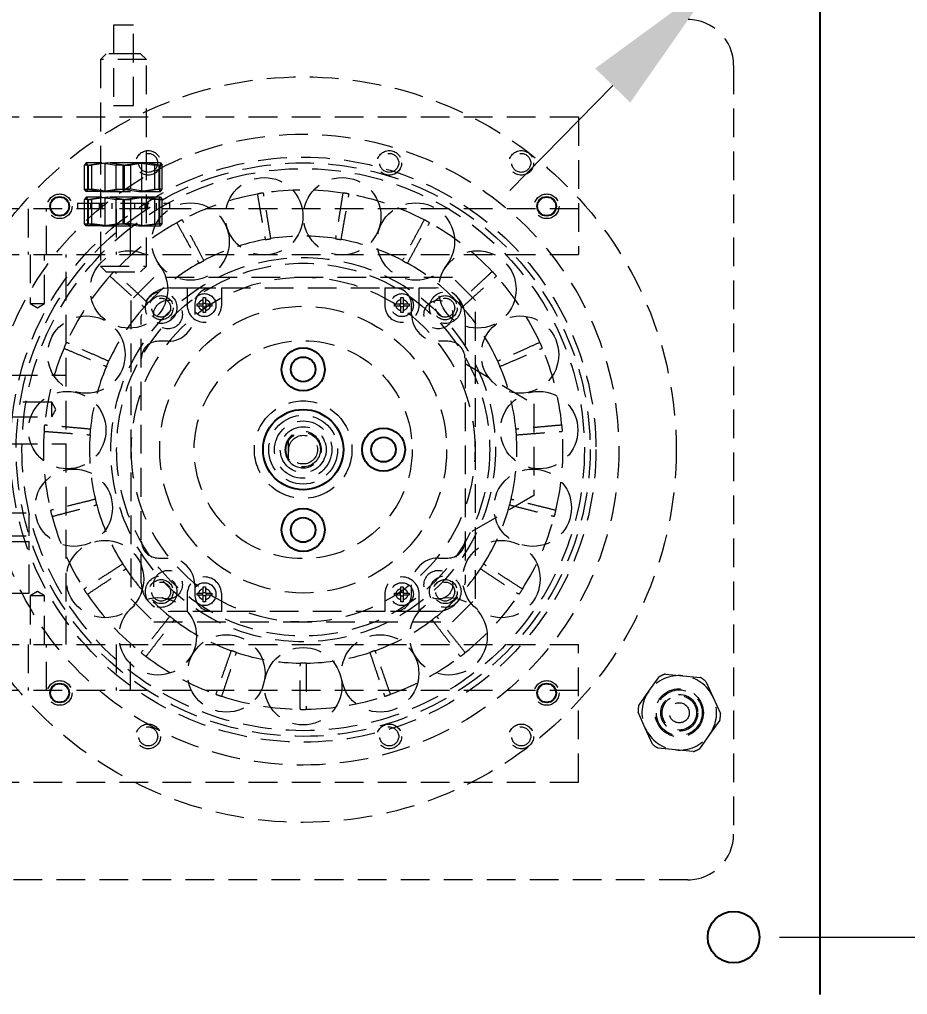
# Model space of a CAD drawing. Header units: millimetres. Extents: x -449 to 2916, y -1257 to 1632.
# Drawn here: x 1732.6 to 1887.3, y 1295.1 to 1465.1 of the extents above; entities that cross this region are included whole.
import ezdxf

# ---------------------------------------------------------------- set-up
doc = ezdxf.new("R2010")
doc.units = ezdxf.units.MM
doc.header["$PDSIZE"] = -1
doc.linetypes.add('HIDDEN', pattern=[0.075, 0.05, -0.025])
doc.layers.add('细线层', color=252, linetype='Continuous', lineweight=13)
doc.styles.add('wf', font='')
doc.styles.get('wf').set_extended_font_data('Microsoft YaHei')
doc.dimstyles.new('wf8', dxfattribs={"dimscale": 8, "dimtxt": 4, "dimasz": 3.2, "dimexe": 2, "dimexo": 1, "dimgap": 0.8, "dimtad": 1, "dimdec": 1, "dimdsep": 46, "dimtxsty": 'wf', "dimcen": 0, "dimclrd": 6, "dimclre": 6, "dimadec": 0, "dimazin": 0, "dimtm": 1e-09, "dimtfac": 0.7, "dimtdec": 1, "dimtmove": 0, "dimatfit": 3, "dimfxl": 0, "dimtolj": 1, "dimlwd": 13, "dimlwe": 13, "dimarcsym": 0})

# ---------------------------------------------------------------- blocks, each defined once
blk = doc.blocks.new('*D340')
at = {"color": 6, "lineweight": 13}
for p, q in [((1875.03, 1490.06), (2034.67, 1490.06)), ((2018.67, 1464.46), (2018.67, 1315.66)), ((1875.03, 1290.06), (2034.67, 1290.06))]:
    blk.add_line(p, q, dxfattribs=at)
at = {"color": 6}
for points in [[(2022.94, 1464.46), (2014.41, 1464.46), (2018.67, 1490.06)], [(2014.41, 1315.66), (2022.94, 1315.66), (2018.67, 1290.06)]]:
    blk.add_solid(points, dxfattribs=at)
at = {"layer": 'Defpoints', "color": 0}
for p in [(1867.03, 1490.06), (1867.03, 1290.06), (2018.67, 1290.06)]:
    blk.add_point(p, dxfattribs=at)
at = {"color": 0, "insert": (1995.74, 1390.06), "char_height": 32, "attachment_point": 5, "rotation": 90, "style": 'wf'}
blk.add_mtext('\\A1;200', dxfattribs=at)
blk = doc.blocks.new('*D341')
at = {"color": 6, "lineweight": 13}
for p, q in [((1692.03, 1287.06), (1692.03, 1196.62)), ((1872.03, 1287.06), (1872.03, 1196.62)), ((1717.63, 1212.62), (1846.43, 1212.62))]:
    blk.add_line(p, q, dxfattribs=at)
at = {"color": 6}
for points in [[(1717.63, 1216.89), (1717.63, 1208.35), (1692.03, 1212.62)], [(1846.43, 1208.35), (1846.43, 1216.89), (1872.03, 1212.62)]]:
    blk.add_solid(points, dxfattribs=at)
at = {"layer": 'Defpoints', "color": 0}
for p in [(1692.03, 1295.06), (1872.03, 1295.06), (1872.03, 1212.62)]:
    blk.add_point(p, dxfattribs=at)
at = {"color": 0, "insert": (1782.03, 1235.64), "char_height": 32, "attachment_point": 5, "style": 'wf'}
blk.add_mtext('\\A1;180', dxfattribs=at)
blk = doc.blocks.new('*D342')
at = {"color": 6, "lineweight": 13}
for p, q in [((1865.03, 1475.06), (1970.24, 1475.06)), ((1954.24, 1449.46), (1954.24, 1330.66)), ((1865.03, 1305.06), (1970.24, 1305.06))]:
    blk.add_line(p, q, dxfattribs=at)
at = {"color": 6}
for points in [[(1958.5, 1449.46), (1949.97, 1449.46), (1954.24, 1475.06)], [(1949.97, 1330.66), (1958.5, 1330.66), (1954.24, 1305.06)]]:
    blk.add_solid(points, dxfattribs=at)
at = {"layer": 'Defpoints', "color": 0}
for p in [(1857.03, 1475.06), (1857.03, 1305.06), (1954.24, 1305.06)]:
    blk.add_point(p, dxfattribs=at)
at = {"color": 0, "insert": (1931.22, 1390.06), "char_height": 32, "attachment_point": 5, "rotation": 90, "style": 'wf'}
blk.add_mtext('\\A1;170', dxfattribs=at)
blk = doc.blocks.new('*D350')
at = {"color": 6, "lineweight": 13}
for p, q in [((1947.67, 1567.59), (1878.09, 1496.56)), ((1853.88, 1471.85), (1860.18, 1478.28)), ((1835.97, 1453.56), (1818.05, 1435.27))]:
    blk.add_line(p, q, dxfattribs=at)
at = {"color": 6}
for points in [[(1875.04, 1499.55), (1881.14, 1493.58), (1860.18, 1478.28)], [(1839.01, 1450.57), (1832.92, 1456.54), (1853.88, 1471.85)]]:
    blk.add_solid(points, dxfattribs=at)
at = {"layer": 'Defpoints', "color": 0}
for p in [(1860.18, 1478.28), (1853.88, 1471.85)]:
    blk.add_point(p, dxfattribs=at)
at = {"color": 0, "insert": (1905.26, 1557.46), "char_height": 32, "attachment_point": 5, "rotation": 45.5905, "style": 'wf'}
blk.add_mtext('\\A1;∅9', dxfattribs=at)

msp = doc.modelspace()

# ---------------------------------------------------------------- linework, layer by layer
msp.add_line((1872.029, 1485.061), (1872.029, 1295.061))
for centre, radius in [((1739.602, 1432.487), 1.65), ((1824.455, 1432.487), 1.65), ((1782.029, 1404.061), 3.75), ((1782.029, 1404.061), 2.15), ((1782.029, 1390.061), 7), ((1796.029, 1390.061), 3.75), ((1796.029, 1390.061), 2.15), ((1782.029, 1376.061), 3.75), ((1782.029, 1376.061), 2.15), ((1739.602, 1347.635), 1.65), ((1824.455, 1347.635), 1.65), ((1857.029, 1305.061), 4.5)]:
    msp.add_circle(centre, radius)
at = {"layer": '细线层', "color": 252, "linetype": 'HIDDEN', "lineweight": 0, "ltscale": 100}
for p, q in [((1752.132, 1464.061), (1748.959, 1464.061)), ((1748.959, 1464.061), (1748.959, 1450.061)), ((1752.459, 1464.061), (1752.132, 1464.061)), ((1752.459, 1450.061), (1752.459, 1464.061)), ((1747.709, 1459.061), (1746.709, 1458.061)), ((1753.149, 1459.061), (1747.709, 1459.061)), ((1753.709, 1459.061), (1753.149, 1459.061)), ((1754.709, 1458.061), (1753.709, 1459.061)), ((1754.709, 1458.061), (1746.709, 1458.061)), ((1746.709, 1458.061), (1746.709, 1422.061)), ((1754.709, 1422.061), (1754.709, 1458.061)), ((1857.029, 1457.061), (1857.029, 1323.061)), ((1748.959, 1450.061), (1752.132, 1450.061)), ((1752.132, 1450.061), (1752.459, 1450.061)), ((1720.029, 1448.061), (1830.029, 1448.061)), ((1830.029, 1448.061), (1830.029, 1424.061)), ((1744.239, 1440.061), (1743.941, 1439.663)), ((1746.927, 1440.061), (1744.212, 1440.061)), ((1744.538, 1439.663), (1744.239, 1440.061)), ((1744.427, 1439.663), (1746.927, 1440.061)), ((1748.021, 1440.061), (1745.223, 1439.663)), ((1746.927, 1440.061), (1749.427, 1439.663)), ((1753.396, 1440.061), (1746.927, 1440.061)), ((1747.49, 1440.061), (1747.49, 1435.061)), ((1750.82, 1439.663), (1748.021, 1440.061)), ((1750.598, 1439.663), (1753.396, 1440.061)), ((1754.49, 1440.061), (1751.991, 1439.663)), ((1753.396, 1440.061), (1756.195, 1439.663)), ((1757.178, 1440.061), (1753.396, 1440.061)), ((1753.928, 1435.061), (1753.928, 1440.061)), ((1756.99, 1439.663), (1754.49, 1440.061)), ((1757.178, 1440.061), (1757.477, 1439.663)), ((1744.427, 1439.663), (1743.941, 1439.663)), ((1743.941, 1435.459), (1743.941, 1439.663)), ((1744.427, 1439.663), (1744.427, 1435.459)), ((1744.538, 1439.663), (1745.223, 1439.663)), ((1744.538, 1439.663), (1744.538, 1435.459)), ((1745.223, 1435.459), (1745.223, 1439.663)), ((1750.598, 1439.663), (1749.427, 1439.663)), ((1749.427, 1435.459), (1749.427, 1439.663)), ((1750.598, 1439.663), (1750.598, 1435.459)), ((1750.82, 1439.663), (1750.82, 1435.459)), ((1750.82, 1439.663), (1751.991, 1439.663)), ((1751.991, 1435.459), (1751.991, 1439.663)), ((1756.195, 1435.459), (1756.195, 1439.663)), ((1756.879, 1439.663), (1756.195, 1439.663)), ((1756.879, 1439.663), (1756.879, 1435.459)), ((1756.99, 1439.663), (1757.477, 1439.663)), ((1756.99, 1439.663), (1756.99, 1435.459)), ((1757.477, 1435.459), (1757.477, 1439.663)), ((1744.239, 1435.061), (1743.941, 1435.459)), ((1743.941, 1435.459), (1744.427, 1435.459)), ((1746.927, 1435.061), (1744.212, 1435.061)), ((1744.538, 1435.459), (1744.239, 1435.061)), ((1744.427, 1435.459), (1746.927, 1435.061)), ((1744.538, 1435.459), (1745.223, 1435.459)), ((1748.021, 1435.061), (1745.223, 1435.459)), ((1746.927, 1435.061), (1749.427, 1435.459)), ((1746.927, 1435.061), (1753.396, 1435.061)), ((1750.82, 1435.459), (1748.021, 1435.061)), ((1749.427, 1435.459), (1750.598, 1435.459)), ((1750.598, 1435.459), (1753.396, 1435.061)), ((1751.991, 1435.459), (1750.82, 1435.459)), ((1754.49, 1435.061), (1751.991, 1435.459)), ((1753.396, 1435.061), (1756.195, 1435.459)), ((1753.396, 1435.061), (1757.178, 1435.061)), ((1756.99, 1435.459), (1754.49, 1435.061)), ((1756.195, 1435.459), (1756.879, 1435.459)), ((1756.879, 1435.459), (1757.178, 1435.061)), ((1757.477, 1435.459), (1756.99, 1435.459)), ((1757.178, 1435.061), (1757.477, 1435.459)), ((1744.239, 1434.061), (1743.941, 1433.663)), ((1744.427, 1433.663), (1743.941, 1433.663)), ((1743.941, 1429.459), (1743.941, 1433.663)), ((1746.927, 1434.061), (1744.212, 1434.061)), ((1744.538, 1433.663), (1744.239, 1434.061)), ((1744.427, 1433.663), (1746.927, 1434.061)), ((1744.427, 1433.663), (1744.427, 1429.459)), ((1744.538, 1433.663), (1745.223, 1433.663)), ((1744.538, 1433.663), (1744.538, 1429.459)), ((1748.021, 1434.061), (1745.223, 1433.663)), ((1745.223, 1429.459), (1745.223, 1433.663)), ((1746.927, 1434.061), (1749.427, 1433.663)), ((1753.396, 1434.061), (1746.927, 1434.061)), ((1747.49, 1434.061), (1747.49, 1429.061)), ((1750.82, 1433.663), (1748.021, 1434.061)), ((1750.598, 1433.663), (1749.427, 1433.663)), ((1749.427, 1429.459), (1749.427, 1433.663)), ((1750.598, 1433.663), (1753.396, 1434.061)), ((1750.598, 1433.663), (1750.598, 1429.459)), ((1750.82, 1433.663), (1750.82, 1429.459)), ((1750.82, 1433.663), (1751.991, 1433.663)), ((1754.49, 1434.061), (1751.991, 1433.663)), ((1751.991, 1429.459), (1751.991, 1433.663)), ((1753.396, 1434.061), (1756.195, 1433.663)), ((1757.178, 1434.061), (1753.396, 1434.061)), ((1753.928, 1429.061), (1753.928, 1434.061)), ((1756.99, 1433.663), (1754.49, 1434.061)), ((1756.195, 1429.459), (1756.195, 1433.663)), ((1756.879, 1433.663), (1756.195, 1433.663)), ((1756.879, 1433.663), (1757.178, 1434.061)), ((1756.879, 1433.663), (1756.879, 1429.459)), ((1756.99, 1433.663), (1757.477, 1433.663)), ((1756.99, 1433.663), (1756.99, 1429.459)), ((1757.178, 1434.061), (1757.477, 1433.663)), ((1757.477, 1429.459), (1757.477, 1433.663)), ((1830.029, 1432.061), (1720.029, 1432.061)), ((1734.109, 1432.061), (1734.109, 1424.061)), ((1737.309, 1424.061), (1737.309, 1432.061)), ((1742.709, 1433.061), (1742.709, 1432.061)), ((1742.709, 1433.061), (1758.709, 1433.061)), ((1744.959, 1433.061), (1744.959, 1432.061)), ((1746.509, 1433.061), (1746.509, 1432.061)), ((1746.959, 1433.061), (1746.959, 1432.061)), ((1748.709, 1433.061), (1748.709, 1432.061)), ((1749.459, 1432.061), (1749.459, 1424.061)), ((1751.959, 1424.061), (1751.959, 1432.061)), ((1752.709, 1432.061), (1752.709, 1433.061)), ((1754.459, 1433.061), (1754.459, 1432.061)), ((1754.909, 1433.061), (1754.909, 1432.061)), ((1756.459, 1432.061), (1756.459, 1433.061)), ((1758.709, 1433.061), (1758.709, 1432.061)), ((1744.239, 1429.061), (1743.941, 1429.459)), ((1743.941, 1429.459), (1744.427, 1429.459)), ((1746.927, 1429.061), (1744.212, 1429.061)), ((1744.538, 1429.459), (1744.239, 1429.061)), ((1744.427, 1429.459), (1746.927, 1429.061)), ((1744.538, 1429.459), (1745.223, 1429.459)), ((1748.021, 1429.061), (1745.223, 1429.459)), ((1746.927, 1429.061), (1749.427, 1429.459)), ((1746.927, 1429.061), (1753.396, 1429.061)), ((1750.82, 1429.459), (1748.021, 1429.061)), ((1749.427, 1429.459), (1750.598, 1429.459)), ((1750.598, 1429.459), (1753.396, 1429.061)), ((1751.991, 1429.459), (1750.82, 1429.459)), ((1754.49, 1429.061), (1751.991, 1429.459)), ((1753.396, 1429.061), (1756.195, 1429.459)), ((1753.396, 1429.061), (1757.178, 1429.061)), ((1756.99, 1429.459), (1754.49, 1429.061)), ((1756.195, 1429.459), (1756.879, 1429.459)), ((1756.879, 1429.459), (1757.178, 1429.061)), ((1757.477, 1429.459), (1756.99, 1429.459)), ((1757.178, 1429.061), (1757.477, 1429.459)), ((1720.029, 1424.061), (1830.029, 1424.061)), ((1734.459, 1424.061), (1734.459, 1415.561)), ((1736.959, 1415.561), (1736.959, 1424.061)), ((1740.709, 1356.061), (1740.709, 1424.061)), ((1746.709, 1422.061), (1754.709, 1422.061)), ((1746.709, 1422.061), (1747.709, 1421.061)), ((1753.709, 1421.061), (1754.709, 1422.061)), ((1747.709, 1421.061), (1753.709, 1421.061)), ((1756.029, 1420.061), (1752.029, 1416.061)), ((1808.029, 1420.061), (1756.029, 1420.061)), ((1812.029, 1416.061), (1808.029, 1420.061)), ((1758.829, 1418.261), (1761.829, 1418.261)), ((1761.829, 1418.261), (1761.829, 1415.261)), ((1761.829, 1418.261), (1767.829, 1418.261)), ((1767.829, 1415.261), (1767.829, 1418.261)), ((1767.829, 1418.261), (1796.229, 1418.261)), ((1796.229, 1418.261), (1796.229, 1415.261)), ((1796.229, 1418.261), (1802.229, 1418.261)), ((1802.229, 1415.261), (1802.229, 1418.261)), ((1802.229, 1418.261), (1805.229, 1418.261)), ((1764.625, 1416.24), (1764.625, 1416.568)), ((1764.625, 1415.46), (1764.625, 1416.24)), ((1765.033, 1416.568), (1765.033, 1416.24)), ((1765.033, 1416.24), (1765.033, 1415.46)), ((1799.025, 1416.24), (1799.025, 1416.568)), ((1799.025, 1415.46), (1799.025, 1416.24)), ((1799.433, 1416.568), (1799.433, 1416.24)), ((1799.433, 1416.24), (1799.433, 1415.46)), ((1734.459, 1415.561), (1736.959, 1415.561)), ((1734.459, 1415.561), (1735.709, 1414.81)), ((1735.709, 1414.81), (1736.959, 1415.561)), ((1752.029, 1416.061), (1752.029, 1364.061)), ((1763.129, 1415.261), (1763.129, 1413.611)), ((1763.553, 1415.062), (1763.553, 1415.46)), ((1763.553, 1415.46), (1763.849, 1415.46)), ((1763.849, 1415.062), (1763.553, 1415.062)), ((1763.849, 1415.46), (1764.625, 1415.46)), ((1764.625, 1415.062), (1763.849, 1415.062)), ((1764.553, 1415.46), (1764.553, 1415.062)), ((1765.033, 1415.568), (1764.625, 1415.568)), ((1764.625, 1414.282), (1764.625, 1415.062)), ((1764.625, 1414.954), (1765.033, 1414.954)), ((1765.033, 1415.46), (1765.809, 1415.46)), ((1765.809, 1415.062), (1765.033, 1415.062)), ((1765.033, 1415.062), (1765.033, 1414.282)), ((1765.105, 1415.062), (1765.105, 1415.46)), ((1765.809, 1415.46), (1766.105, 1415.46)), ((1766.105, 1415.062), (1765.809, 1415.062)), ((1766.105, 1415.46), (1766.105, 1415.062)), ((1797.953, 1415.062), (1797.953, 1415.46)), ((1797.953, 1415.46), (1798.249, 1415.46)), ((1798.249, 1415.062), (1797.953, 1415.062)), ((1798.249, 1415.46), (1799.025, 1415.46)), ((1799.025, 1415.062), (1798.249, 1415.062)), ((1798.953, 1415.062), (1798.953, 1415.46)), ((1799.025, 1415.568), (1799.433, 1415.568)), ((1799.025, 1414.282), (1799.025, 1415.062)), ((1799.433, 1414.954), (1799.025, 1414.954)), ((1799.433, 1415.46), (1800.209, 1415.46)), ((1800.209, 1415.062), (1799.433, 1415.062)), ((1799.433, 1415.062), (1799.433, 1414.282)), ((1799.505, 1415.46), (1799.505, 1415.062)), ((1800.209, 1415.46), (1800.505, 1415.46)), ((1800.505, 1415.062), (1800.209, 1415.062)), ((1800.505, 1415.46), (1800.505, 1415.062)), ((1800.929, 1413.611), (1800.929, 1415.261)), ((1812.029, 1364.061), (1812.029, 1416.061)), ((1753.829, 1366.861), (1753.829, 1413.261)), ((1764.625, 1413.954), (1764.625, 1414.282)), ((1765.033, 1414.282), (1765.033, 1413.954)), ((1799.025, 1413.954), (1799.025, 1414.282)), ((1799.433, 1414.282), (1799.433, 1413.954)), ((1810.229, 1413.261), (1810.229, 1366.861)), ((1758.479, 1408.961), (1756.829, 1408.961)), ((1807.229, 1408.961), (1805.579, 1408.961)), ((1810.229, 1405.061), (1822.229, 1398.061)), ((1730.709, 1403.061), (1740.709, 1403.061)), ((1738.209, 1398.311), (1730.709, 1398.311)), ((1738.209, 1395.811), (1738.209, 1398.311)), ((1738.96, 1397.061), (1738.209, 1398.311)), ((1822.229, 1398.061), (1822.229, 1382.061)), ((1730.709, 1395.811), (1738.209, 1395.811)), ((1738.209, 1395.811), (1738.96, 1397.061)), ((1730.709, 1391.061), (1740.709, 1391.061)), ((1779.429, 1391.883), (1779.429, 1388.239)), ((1822.229, 1382.061), (1810.229, 1375.061)), ((1706.269, 1379.061), (1734.269, 1379.061)), ((1734.269, 1375.061), (1734.269, 1379.061)), ((1706.269, 1375.061), (1734.269, 1375.061)), ((1731.337, 1374.061), (1734.269, 1374.061)), ((1734.269, 1365.061), (1734.269, 1374.061)), ((1756.829, 1371.161), (1758.479, 1371.161)), ((1805.579, 1371.161), (1807.229, 1371.161)), ((1735.709, 1365.312), (1734.459, 1364.561)), ((1736.959, 1364.561), (1735.709, 1365.312)), ((1763.129, 1366.511), (1763.129, 1364.861)), ((1764.625, 1365.84), (1764.625, 1366.168)), ((1764.625, 1365.06), (1764.625, 1365.84)), ((1764.625, 1365.168), (1765.033, 1365.168)), ((1765.033, 1366.168), (1765.033, 1365.84)), ((1765.033, 1365.84), (1765.033, 1365.06)), ((1799.025, 1365.84), (1799.025, 1366.168)), ((1799.025, 1365.06), (1799.025, 1365.84)), ((1799.433, 1365.168), (1799.025, 1365.168)), ((1799.433, 1366.168), (1799.433, 1365.84)), ((1799.433, 1365.84), (1799.433, 1365.06)), ((1800.929, 1364.861), (1800.929, 1366.511)), ((1731.337, 1365.061), (1734.269, 1365.061)), ((1736.959, 1364.561), (1734.459, 1364.561)), ((1734.459, 1364.561), (1734.459, 1356.061)), ((1736.959, 1356.061), (1736.959, 1364.561)), ((1752.029, 1364.061), (1756.029, 1360.061)), ((1761.829, 1364.861), (1761.829, 1361.861)), ((1763.553, 1364.662), (1763.553, 1365.06)), ((1763.553, 1365.06), (1763.849, 1365.06)), ((1763.849, 1364.662), (1763.553, 1364.662)), ((1763.849, 1365.06), (1764.625, 1365.06)), ((1764.625, 1364.662), (1763.849, 1364.662)), ((1764.553, 1364.662), (1764.553, 1365.06)), ((1764.625, 1363.882), (1764.625, 1364.662)), ((1765.033, 1364.554), (1764.625, 1364.554)), ((1764.625, 1363.554), (1764.625, 1363.882)), ((1765.033, 1365.06), (1765.809, 1365.06)), ((1765.809, 1364.662), (1765.033, 1364.662)), ((1765.033, 1364.662), (1765.033, 1363.882)), ((1765.033, 1363.882), (1765.033, 1363.554)), ((1765.105, 1365.06), (1765.105, 1364.662)), ((1765.809, 1365.06), (1766.105, 1365.06)), ((1766.105, 1364.662), (1765.809, 1364.662)), ((1766.105, 1365.06), (1766.105, 1364.662)), ((1767.829, 1361.861), (1767.829, 1364.861)), ((1796.229, 1364.861), (1796.229, 1361.861)), ((1797.953, 1364.662), (1797.953, 1365.06)), ((1797.953, 1365.06), (1798.249, 1365.06)), ((1798.249, 1364.662), (1797.953, 1364.662)), ((1798.249, 1365.06), (1799.025, 1365.06)), ((1799.025, 1364.662), (1798.249, 1364.662)), ((1798.953, 1365.06), (1798.953, 1364.662)), ((1799.025, 1363.882), (1799.025, 1364.662)), ((1799.025, 1364.554), (1799.433, 1364.554)), ((1799.025, 1363.554), (1799.025, 1363.882)), ((1799.433, 1365.06), (1800.209, 1365.06)), ((1800.209, 1364.662), (1799.433, 1364.662)), ((1799.433, 1364.662), (1799.433, 1363.882)), ((1799.433, 1363.882), (1799.433, 1363.554)), ((1799.505, 1364.662), (1799.505, 1365.06)), ((1800.209, 1365.06), (1800.505, 1365.06)), ((1800.505, 1364.662), (1800.209, 1364.662)), ((1800.505, 1365.06), (1800.505, 1364.662)), ((1802.229, 1361.861), (1802.229, 1364.861)), ((1808.029, 1360.061), (1812.029, 1364.061)), ((1761.829, 1361.861), (1758.829, 1361.861)), ((1767.829, 1361.861), (1761.829, 1361.861)), ((1796.229, 1361.861), (1767.829, 1361.861)), ((1802.229, 1361.861), (1796.229, 1361.861)), ((1805.229, 1361.861), (1802.229, 1361.861)), ((1756.029, 1360.061), (1808.029, 1360.061)), ((1720.029, 1356.061), (1830.029, 1356.061)), ((1734.109, 1356.061), (1734.109, 1348.061)), ((1737.309, 1348.061), (1737.309, 1356.061)), ((1749.459, 1356.061), (1749.459, 1348.061)), ((1751.959, 1348.061), (1751.959, 1356.061)), ((1830.029, 1332.061), (1830.029, 1356.061)), ((1842.273, 1347.955), (1844.06, 1350.455)), ((1845.131, 1350.942), (1848.191, 1350.644)), ((1848.191, 1350.644), (1851.25, 1350.347)), ((1852.207, 1349.662), (1853.478, 1346.864)), ((1830.029, 1348.061), (1720.029, 1348.061)), ((1840.486, 1345.454), (1842.273, 1347.955)), ((1853.478, 1346.864), (1854.75, 1344.066)), ((1841.643, 1341.485), (1840.372, 1344.283)), ((1842.915, 1338.687), (1841.643, 1341.485)), ((1854.636, 1342.895), (1852.849, 1340.395)), ((1852.849, 1340.395), (1851.062, 1337.895)), ((1846.931, 1337.705), (1843.872, 1338.003)), ((1849.99, 1337.408), (1846.931, 1337.705)), ((1720.029, 1332.061), (1830.029, 1332.061)), ((1849.029, 1315.061), (1715.029, 1315.061))]:
    msp.add_line(p, q, dxfattribs=at)
for centre, radius in [((1782.029, 1390.061), 65), ((1782.029, 1390.061), 55), ((1755.029, 1440.061), 2.15), ((1755.029, 1440.061), 1.65), ((1797.029, 1440.061), 2.15), ((1797.029, 1440.061), 1.65), ((1820.029, 1440.061), 2.15), ((1820.029, 1440.061), 1.65), ((1782.029, 1390.061), 51), ((1782.029, 1390.061), 50), ((1782.029, 1390.061), 49), ((1782.029, 1390.061), 49), ((1782.029, 1390.061), 49), ((1782.029, 1390.061), 49), ((1775.239, 1430.748), 6.75), ((1788.818, 1430.748), 6.75), ((1739.602, 1432.487), 2.15), ((1824.455, 1432.487), 2.15), ((1762.396, 1426.339), 6.75), ((1801.662, 1426.339), 6.75), ((1751.68, 1417.999), 6.75), ((1812.377, 1417.999), 6.75), ((1782.029, 1390.061), 33.5), ((1782.029, 1390.061), 32.5), ((1757.28, 1414.81), 2.75), ((1757.279, 1414.811), 2.1), ((1757.28, 1414.81), 1.65), ((1758.479, 1413.611), 2.5), ((1764.829, 1415.261), 2), ((1799.229, 1415.261), 2), ((1805.579, 1413.611), 2.5), ((1806.778, 1414.81), 2.75), ((1806.779, 1414.811), 2.1), ((1806.778, 1414.81), 1.65), ((1782.029, 1390.061), 25), ((1744.253, 1406.631), 6.75), ((1819.804, 1406.631), 6.75), ((1782.029, 1390.061), 19), ((1740.92, 1393.467), 6.75), ((1823.138, 1393.467), 6.75), ((1782.029, 1390.061), 8.5), ((1782.029, 1390.061), 6), ((1782.029, 1390.061), 5), ((1782.029, 1390.061), 4), ((1782.029, 1390.061), 3), ((1782.029, 1390.061), 2.5), ((1742.041, 1379.935), 6.75), ((1822.017, 1379.935), 6.75), ((1747.496, 1367.499), 6.75), ((1816.562, 1367.499), 6.75), ((1758.479, 1366.511), 2.5), ((1805.579, 1366.511), 2.5), ((1757.28, 1365.312), 2.75), ((1757.279, 1365.311), 2.1), ((1757.28, 1365.312), 1.65), ((1764.829, 1364.861), 2), ((1799.229, 1364.861), 2), ((1806.778, 1365.312), 2.75), ((1806.779, 1365.311), 2.1), ((1806.778, 1365.312), 1.65), ((1756.693, 1357.509), 6.75), ((1807.365, 1357.509), 6.75), ((1768.635, 1351.046), 6.75), ((1795.423, 1351.046), 6.75), ((1782.029, 1348.811), 6.75), ((1739.602, 1347.635), 2.15), ((1824.455, 1347.635), 2.15), ((1847.561, 1344.175), 4.2), ((1847.561, 1344.175), 4), ((1847.561, 1344.175), 3.219), ((1847.561, 1344.175), 3), ((1847.561, 1344.175), 1.75), ((1755.029, 1340.061), 2.15), ((1755.029, 1340.061), 1.65), ((1797.029, 1340.061), 2.15), ((1797.029, 1340.061), 1.65), ((1820.029, 1340.061), 2.15), ((1820.029, 1340.061), 1.65)]:
    msp.add_circle(centre, radius, dxfattribs=at)
for centre, radius, start, end in [((1849.029, 1457.061), 8, 0, 90), ((1782.029, 1390.061), 45.267, 81.21478, 98.78522), ((1782.029, 1390.061), 45.267, 100.16215, 117.73258), ((1775.239, 1430.748), 4.05, 91.75558, 107.19179), ((1788.818, 1430.748), 4.05, 72.80821, 88.24442), ((1782.029, 1390.061), 45.267, 62.26742, 79.83785), ((1762.396, 1426.339), 4.05, 110.70295, 126.13916), ((1801.662, 1426.339), 4.05, 53.86084, 69.29705), ((1782.029, 1390.061), 45.267, 119.10952, 136.67995), ((1782.029, 1390.061), 45.267, 43.32005, 60.89048), ((1782.029, 1390.061), 37.233, 100.2328, 117.66194), ((1775.239, 1430.748), 4.05, 272.47764, 286.46972), ((1782.029, 1390.061), 37.233, 81.28543, 98.71457), ((1788.818, 1430.748), 4.05, 253.53028, 267.52236), ((1782.029, 1390.061), 37.233, 62.33806, 79.7672), ((1762.396, 1426.339), 4.05, 291.42501, 305.41709), ((1801.662, 1426.339), 4.05, 234.58291, 248.57499), ((1782.029, 1390.061), 37.233, 119.18017, 136.60931), ((1782.029, 1390.061), 37.233, 43.39069, 60.81983), ((1782.029, 1390.061), 45.267, 138.05689, 155.62732), ((1751.68, 1417.999), 4.05, 129.65031, 145.08653), ((1782.029, 1390.061), 30, 90, 180), ((1782.029, 1390.061), 30, 0, 90), ((1812.377, 1417.999), 4.05, 34.91347, 50.34969), ((1782.029, 1390.061), 45.267, 24.37268, 41.94311), ((1758.829, 1413.261), 5, 90, 180), ((1766.129, 1415.261), 3, 90, 180), ((1797.929, 1415.261), 3, 0, 90), ((1805.229, 1413.261), 5, 0, 90), ((1782.029, 1390.061), 37.233, 138.12754, 155.55667), ((1751.68, 1417.999), 4.05, 310.37238, 324.36446), ((1764.829, 1415.261), 3, 180, 0), ((1799.229, 1415.261), 3, 180, 0), ((1812.377, 1417.999), 4.05, 215.63554, 229.62762), ((1782.029, 1390.061), 37.233, 24.44333, 41.87246), ((1758.479, 1413.611), 4.65, 270, 0), ((1805.579, 1413.611), 4.65, 180, 270), ((1782.029, 1390.061), 45.267, 157.00426, 174.57469), ((1744.253, 1406.631), 4.05, 148.59768, 164.0339), ((1756.829, 1405.961), 3, 90, 180), ((1807.229, 1405.961), 3, 0, 90), ((1819.804, 1406.631), 4.05, 15.9661, 31.40232), ((1782.029, 1390.061), 45.267, 5.42531, 22.99574), ((1782.029, 1390.061), 37.233, 157.0749, 174.50404), ((1744.253, 1406.631), 4.05, 329.31975, 343.31183), ((1819.804, 1406.631), 4.05, 196.68817, 210.68025), ((1782.029, 1390.061), 37.233, 5.49596, 22.9251), ((1740.92, 1393.467), 4.05, 167.54505, 182.98127), ((1823.138, 1393.467), 4.05, 357.01873, 12.45495), ((1782.029, 1390.061), 45.267, 175.95163, 193.52206), ((1782.029, 1390.061), 37.233, 176.02227, 193.45141), ((1740.92, 1393.467), 4.05, 348.26712, 2.2592), ((1782.029, 1390.061), 3.175, 215.02541, 144.97459), ((1782.029, 1390.061), 37.233, 346.54859, 3.97773), ((1823.138, 1393.467), 4.05, 177.7408, 191.73288), ((1782.029, 1390.061), 45.267, 346.47794, 4.04837), ((1782.029, 1390.061), 3.175, 144.97459, 215.02541), ((1782.029, 1390.061), 30, 180, 270), ((1782.029, 1390.061), 30, 270, 0), ((1742.041, 1379.935), 4.05, 7.21449, 21.20657), ((1782.029, 1390.061), 37.233, 194.96964, 212.39878), ((1782.029, 1390.061), 37.233, 327.60122, 345.03036), ((1822.017, 1379.935), 4.05, 158.79343, 172.78551), ((1742.041, 1379.935), 4.05, 186.49242, 201.92863), ((1822.017, 1379.935), 4.05, 338.07137, 353.50758), ((1782.029, 1390.061), 45.267, 194.899, 212.46943), ((1782.029, 1390.061), 45.267, 327.53057, 345.101), ((1756.829, 1374.161), 3, 180, 270), ((1807.229, 1374.161), 3, 270, 0), ((1758.479, 1366.511), 4.65, 0, 90), ((1805.579, 1366.511), 4.65, 90, 180), ((1747.496, 1367.499), 4.05, 26.16186, 40.15393), ((1782.029, 1390.061), 37.233, 213.91701, 231.34615), ((1782.029, 1390.061), 37.233, 308.65385, 326.08299), ((1816.562, 1367.499), 4.05, 139.84607, 153.83814), ((1758.829, 1366.861), 5, 180, 270), ((1764.829, 1364.861), 3, 0, 180), ((1799.229, 1364.861), 3, 0, 180), ((1805.229, 1366.861), 5, 270, 0), ((1747.496, 1367.499), 4.05, 205.43979, 220.876), ((1816.562, 1367.499), 4.05, 319.124, 334.56021), ((1782.029, 1390.061), 45.267, 213.84636, 231.41679), ((1766.129, 1364.861), 3, 180, 270), ((1797.929, 1364.861), 3, 270, 0), ((1782.029, 1390.061), 45.267, 308.58321, 326.15364), ((1756.693, 1357.509), 4.05, 45.10922, 59.1013), ((1782.029, 1390.061), 37.233, 232.86438, 250.29352), ((1782.029, 1390.061), 37.233, 289.70648, 307.13562), ((1807.365, 1357.509), 4.05, 120.8987, 134.89078), ((1768.635, 1351.046), 4.05, 64.05659, 78.04867), ((1795.423, 1351.046), 4.05, 101.95133, 115.94341), ((1756.693, 1357.509), 4.05, 224.38716, 239.82337), ((1782.029, 1390.061), 45.267, 232.79373, 250.36416), ((1782.029, 1390.061), 37.233, 251.81175, 269.24089), ((1782.029, 1390.061), 37.233, 270.75911, 288.18825), ((1782.029, 1390.061), 45.267, 289.63584, 307.20627), ((1807.365, 1357.509), 4.05, 300.17663, 315.61284), ((1782.029, 1348.811), 4.05, 83.00396, 96.99604), ((1847.561, 1344.175), 6.5, 84.44192, 144.44192), ((1847.561, 1344.175), 7.19, 109.74852, 119.13533), ((1847.561, 1344.175), 6.5, 24.44192, 84.44192), ((1847.561, 1344.175), 7.19, 49.74852, 59.13533), ((1768.635, 1351.046), 4.05, 243.33452, 258.77074), ((1782.029, 1390.061), 45.267, 251.7411, 269.31153), ((1782.029, 1390.061), 45.267, 270.68847, 288.2589), ((1795.423, 1351.046), 4.05, 281.22926, 296.66548), ((1847.561, 1344.175), 6.5, 144.44192, 204.44192), ((1847.561, 1344.175), 6.5, 324.44192, 24.44192), ((1782.029, 1348.811), 4.05, 262.28189, 277.71811), ((1847.561, 1344.175), 7.19, 169.74852, 179.13533), ((1847.561, 1344.175), 7.19, 349.74852, 359.13533), ((1847.561, 1344.175), 6.5, 204.44192, 264.44192), ((1847.561, 1344.175), 6.5, 264.44192, 324.44192), ((1847.561, 1344.175), 7.19, 229.74852, 239.13533), ((1847.561, 1344.175), 7.19, 289.74852, 299.13533), ((1849.029, 1323.061), 8, 270, 0)]:
    msp.add_arc(centre, radius, start, end, dxfattribs=at)
for points, knots in [([(1774.042, 1434.617), (1774.153, 1433.975), (1774.376, 1432.69), (1774.769, 1430.422), (1775.13, 1428.337), (1775.327, 1427.203), (1775.414, 1426.702)], [0, 0, 0, 0, 0.2636303, 0.5272991, 0.7909704, 1, 1, 1, 1]), ([(1776.387, 1426.865), (1776.284, 1427.508), (1776.078, 1428.796), (1775.714, 1431.069), (1775.378, 1433.158), (1775.196, 1434.294), (1775.115, 1434.796)], [0, 0, 0, 0, 0.2636317, 0.5273021, 0.7909742, 1, 1, 1, 1]), ([(1788.942, 1434.796), (1788.839, 1434.153), (1788.632, 1432.865), (1788.267, 1430.592), (1787.932, 1428.503), (1787.751, 1427.367), (1787.67, 1426.865)], [0, 0, 0, 0, 0.2636302, 0.5272992, 0.7909703, 1, 1, 1, 1]), ([(1788.643, 1426.702), (1788.755, 1427.345), (1788.978, 1428.629), (1789.371, 1430.898), (1789.732, 1432.982), (1789.929, 1434.116), (1790.015, 1434.617)], [0, 0, 0, 0, 0.2636314, 0.5273019, 0.7909737, 1, 1, 1, 1]), ([(1764.743, 1423.039), (1764.437, 1423.614), (1763.823, 1424.765), (1762.741, 1426.797), (1761.745, 1428.664), (1761.204, 1429.679), (1760.964, 1430.128)], [0, 0, 0, 0, 0.2636316, 0.5273017, 0.790974, 1, 1, 1, 1]), ([(1803.093, 1430.128), (1802.787, 1429.552), (1802.173, 1428.402), (1801.09, 1426.37), (1800.095, 1424.503), (1799.554, 1423.488), (1799.315, 1423.039)], [0, 0, 0, 0, 0.2636303, 0.5272993, 0.7909702, 1, 1, 1, 1]), ([(1760.007, 1429.61), (1760.321, 1429.038), (1760.949, 1427.895), (1762.057, 1425.877), (1763.076, 1424.023), (1763.63, 1423.015), (1763.875, 1422.569)], [0, 0, 0, 0, 0.2636304, 0.5272991, 0.7909702, 1, 1, 1, 1]), ([(1800.182, 1422.569), (1800.496, 1423.14), (1801.124, 1424.283), (1802.233, 1426.301), (1803.252, 1428.155), (1803.805, 1429.164), (1804.05, 1429.61)], [0, 0, 0, 0, 0.2636318, 0.5273021, 0.7909742, 1, 1, 1, 1]), ([(1748.359, 1420.317), (1748.841, 1419.878), (1749.806, 1419.001), (1751.51, 1417.452), (1753.075, 1416.029), (1753.927, 1415.255), (1754.304, 1414.913)], [0, 0, 0, 0, 0.2636303, 0.527299, 0.7909702, 1, 1, 1, 1]), ([(1754.972, 1415.639), (1754.495, 1416.084), (1753.541, 1416.973), (1751.858, 1418.543), (1750.31, 1419.986), (1749.468, 1420.77), (1749.096, 1421.117)], [0, 0, 0, 0, 0.2636316, 0.5273021, 0.7909739, 1, 1, 1, 1]), ([(1814.962, 1421.117), (1814.485, 1420.673), (1813.531, 1419.784), (1811.847, 1418.214), (1810.299, 1416.771), (1809.458, 1415.986), (1809.086, 1415.639)], [0, 0, 0, 0, 0.2636302, 0.5272992, 0.7909703, 1, 1, 1, 1]), ([(1809.754, 1414.913), (1810.237, 1415.352), (1811.202, 1416.229), (1812.905, 1417.777), (1814.471, 1419.2), (1815.322, 1419.974), (1815.698, 1420.317)], [0, 0, 0, 0, 0.2636317, 0.5273021, 0.7909739, 1, 1, 1, 1]), ([(1763.849, 1415.46), (1763.875, 1415.552), (1763.93, 1415.739), (1764.111, 1415.976), (1764.347, 1416.158), (1764.533, 1416.213), (1764.625, 1416.24)], [0, 0, 0, 0, 0.2446207, 0.5000006, 0.7553784, 1, 1, 1, 1]), ([(1764.625, 1416.568), (1764.693, 1416.568), (1764.829, 1416.568), (1764.965, 1416.568), (1765.033, 1416.568)], [0, 0, 0, 0, 0.4999977, 1, 1, 1, 1]), ([(1765.033, 1416.24), (1765.124, 1416.213), (1765.311, 1416.158), (1765.547, 1415.976), (1765.728, 1415.739), (1765.782, 1415.552), (1765.809, 1415.46)], [0, 0, 0, 0, 0.2446203, 0.4999995, 0.7553786, 1, 1, 1, 1]), ([(1798.249, 1415.46), (1798.275, 1415.552), (1798.33, 1415.739), (1798.511, 1415.976), (1798.747, 1416.158), (1798.933, 1416.213), (1799.025, 1416.24)], [0, 0, 0, 0, 0.2446214, 0.5000005, 0.7553797, 1, 1, 1, 1]), ([(1799.025, 1416.568), (1799.093, 1416.568), (1799.229, 1416.568), (1799.365, 1416.568), (1799.433, 1416.568)], [0, 0, 0, 0, 0.5000023, 1, 1, 1, 1]), ([(1799.433, 1416.24), (1799.524, 1416.213), (1799.711, 1416.158), (1799.947, 1415.976), (1800.128, 1415.739), (1800.182, 1415.552), (1800.209, 1415.46)], [0, 0, 0, 0, 0.2446216, 0.4999994, 0.7553793, 1, 1, 1, 1]), ([(1764.625, 1414.282), (1764.533, 1414.309), (1764.347, 1414.364), (1764.111, 1414.546), (1763.93, 1414.783), (1763.875, 1414.97), (1763.849, 1415.062)], [0, 0, 0, 0, 0.244621, 0.4999996, 0.7553794, 1, 1, 1, 1]), ([(1765.809, 1415.062), (1765.782, 1414.97), (1765.728, 1414.783), (1765.547, 1414.546), (1765.311, 1414.364), (1765.124, 1414.309), (1765.033, 1414.282)], [0, 0, 0, 0, 0.2446213, 0.5000003, 0.7553804, 1, 1, 1, 1]), ([(1799.025, 1414.282), (1798.933, 1414.309), (1798.747, 1414.364), (1798.511, 1414.546), (1798.33, 1414.783), (1798.275, 1414.97), (1798.249, 1415.062)], [0, 0, 0, 0, 0.2446196, 0.4999997, 0.7553787, 1, 1, 1, 1]), ([(1800.209, 1415.062), (1800.182, 1414.97), (1800.128, 1414.783), (1799.947, 1414.546), (1799.711, 1414.364), (1799.524, 1414.309), (1799.433, 1414.282)], [0, 0, 0, 0, 0.2446206, 0.5000004, 0.755379, 1, 1, 1, 1]), ([(1765.033, 1413.954), (1764.965, 1413.954), (1764.829, 1413.954), (1764.693, 1413.954), (1764.625, 1413.954)], [0, 0, 0, 0, 0.5000023, 1, 1, 1, 1]), ([(1799.433, 1413.954), (1799.365, 1413.954), (1799.229, 1413.954), (1799.093, 1413.954), (1799.025, 1413.954)], [0, 0, 0, 0, 0.4999977, 1, 1, 1, 1]), ([(1740.359, 1407.745), (1740.958, 1407.487), (1742.155, 1406.97), (1744.269, 1406.058), (1746.212, 1405.221), (1747.269, 1404.766), (1747.736, 1404.564)], [0, 0, 0, 0, 0.2636304, 0.5272992, 0.7909702, 1, 1, 1, 1]), ([(1748.133, 1405.468), (1747.537, 1405.734), (1746.346, 1406.265), (1744.244, 1407.204), (1742.312, 1408.065), (1741.261, 1408.534), (1740.796, 1408.741)], [0, 0, 0, 0, 0.2636316, 0.5273021, 0.790974, 1, 1, 1, 1]), ([(1823.261, 1408.741), (1822.666, 1408.476), (1821.475, 1407.945), (1819.372, 1407.007), (1817.44, 1406.144), (1816.39, 1405.675), (1815.925, 1405.468)], [0, 0, 0, 0, 0.2636304, 0.5272991, 0.7909703, 1, 1, 1, 1]), ([(1816.321, 1404.564), (1816.92, 1404.822), (1818.118, 1405.338), (1820.232, 1406.25), (1822.175, 1407.088), (1823.231, 1407.543), (1823.698, 1407.745)], [0, 0, 0, 0, 0.2636319, 0.5273021, 0.7909738, 1, 1, 1, 1]), ([(1744.967, 1393.627), (1744.317, 1393.685), (1743.018, 1393.801), (1740.725, 1394.006), (1738.618, 1394.194), (1737.472, 1394.296), (1736.965, 1394.341)], [0, 0, 0, 0, 0.2636319, 0.527302, 0.7909738, 1, 1, 1, 1]), ([(1827.093, 1394.341), (1826.443, 1394.283), (1825.144, 1394.168), (1822.851, 1393.963), (1820.744, 1393.775), (1819.598, 1393.672), (1819.091, 1393.627)], [0, 0, 0, 0, 0.2636302, 0.5272993, 0.7909702, 1, 1, 1, 1]), ([(1736.875, 1393.257), (1737.525, 1393.207), (1738.825, 1393.107), (1741.121, 1392.931), (1743.23, 1392.77), (1744.378, 1392.682), (1744.885, 1392.644)], [0, 0, 0, 0, 0.2636304, 0.5272989, 0.7909703, 1, 1, 1, 1]), ([(1819.173, 1392.644), (1819.823, 1392.693), (1821.123, 1392.793), (1823.418, 1392.968), (1825.528, 1393.13), (1826.675, 1393.218), (1827.182, 1393.257)], [0, 0, 0, 0, 0.2636317, 0.5273019, 0.7909738, 1, 1, 1, 1]), ([(1745.817, 1381.4), (1745.184, 1381.244), (1743.917, 1380.932), (1741.682, 1380.381), (1739.628, 1379.874), (1738.511, 1379.599), (1738.017, 1379.477)], [0, 0, 0, 0, 0.2636319, 0.5273022, 0.7909742, 1, 1, 1, 1]), ([(1738.284, 1378.422), (1738.915, 1378.586), (1740.177, 1378.914), (1742.406, 1379.493), (1744.453, 1380.025), (1745.567, 1380.315), (1746.059, 1380.443)], [0, 0, 0, 0, 0.2636303, 0.527299, 0.7909703, 1, 1, 1, 1]), ([(1817.999, 1380.443), (1818.63, 1380.279), (1819.892, 1379.951), (1822.12, 1379.371), (1824.167, 1378.839), (1825.281, 1378.55), (1825.774, 1378.422)], [0, 0, 0, 0, 0.2636318, 0.5273021, 0.790974, 1, 1, 1, 1]), ([(1826.041, 1379.477), (1825.408, 1379.633), (1824.142, 1379.945), (1821.906, 1380.497), (1819.852, 1381.003), (1818.735, 1381.278), (1818.241, 1381.4)], [0, 0, 0, 0, 0.2636301, 0.5272992, 0.7909703, 1, 1, 1, 1]), ([(1750.591, 1370.111), (1750.043, 1369.758), (1748.947, 1369.052), (1747.011, 1367.805), (1745.233, 1366.659), (1744.266, 1366.035), (1743.838, 1365.76)], [0, 0, 0, 0, 0.2636316, 0.5273019, 0.7909742, 1, 1, 1, 1]), ([(1744.433, 1364.849), (1744.977, 1365.209), (1746.064, 1365.929), (1747.984, 1367.2), (1749.748, 1368.368), (1750.707, 1369.004), (1751.131, 1369.285)], [0, 0, 0, 0, 0.2636302, 0.5272993, 0.7909701, 1, 1, 1, 1]), ([(1812.927, 1369.285), (1813.47, 1368.925), (1814.557, 1368.204), (1816.477, 1366.933), (1818.241, 1365.765), (1819.2, 1365.13), (1819.624, 1364.849)], [0, 0, 0, 0, 0.2636316, 0.527302, 0.790974, 1, 1, 1, 1]), ([(1820.219, 1365.76), (1819.671, 1366.113), (1818.575, 1366.82), (1816.64, 1368.067), (1814.862, 1369.213), (1813.894, 1369.836), (1813.466, 1370.111)], [0, 0, 0, 0, 0.26363004, 0.52729924, 0.7909702, 1, 1, 1, 1]), ([(1763.849, 1365.06), (1763.875, 1365.152), (1763.93, 1365.339), (1764.111, 1365.576), (1764.347, 1365.758), (1764.533, 1365.813), (1764.625, 1365.84)], [0, 0, 0, 0, 0.2446206, 0.5000004, 0.755379, 1, 1, 1, 1]), ([(1764.625, 1366.168), (1764.693, 1366.168), (1764.829, 1366.168), (1764.965, 1366.168), (1765.033, 1366.168)], [0, 0, 0, 0, 0.4999977, 1, 1, 1, 1]), ([(1765.033, 1365.84), (1765.124, 1365.813), (1765.311, 1365.758), (1765.547, 1365.576), (1765.728, 1365.339), (1765.782, 1365.152), (1765.809, 1365.06)], [0, 0, 0, 0, 0.2446196, 0.4999997, 0.7553787, 1, 1, 1, 1]), ([(1798.249, 1365.06), (1798.275, 1365.152), (1798.33, 1365.339), (1798.511, 1365.576), (1798.747, 1365.758), (1798.933, 1365.813), (1799.025, 1365.84)], [0, 0, 0, 0, 0.2446213, 0.5000003, 0.7553804, 1, 1, 1, 1]), ([(1799.025, 1366.168), (1799.093, 1366.168), (1799.229, 1366.168), (1799.365, 1366.168), (1799.433, 1366.168)], [0, 0, 0, 0, 0.5000023, 1, 1, 1, 1]), ([(1799.433, 1365.84), (1799.524, 1365.813), (1799.711, 1365.758), (1799.947, 1365.576), (1800.128, 1365.339), (1800.182, 1365.152), (1800.209, 1365.06)], [0, 0, 0, 0, 0.244621, 0.4999996, 0.7553794, 1, 1, 1, 1]), ([(1764.625, 1363.882), (1764.533, 1363.909), (1764.347, 1363.964), (1764.111, 1364.146), (1763.93, 1364.383), (1763.875, 1364.57), (1763.849, 1364.662)], [0, 0, 0, 0, 0.2446216, 0.4999994, 0.7553793, 1, 1, 1, 1]), ([(1765.033, 1363.554), (1764.965, 1363.554), (1764.829, 1363.554), (1764.693, 1363.554), (1764.625, 1363.554)], [0, 0, 0, 0, 0.5000023, 1, 1, 1, 1]), ([(1765.809, 1364.662), (1765.782, 1364.57), (1765.728, 1364.383), (1765.547, 1364.146), (1765.311, 1363.964), (1765.124, 1363.909), (1765.033, 1363.882)], [0, 0, 0, 0, 0.2446214, 0.5000005, 0.7553797, 1, 1, 1, 1]), ([(1799.025, 1363.882), (1798.933, 1363.909), (1798.747, 1363.964), (1798.511, 1364.146), (1798.33, 1364.383), (1798.275, 1364.57), (1798.249, 1364.662)], [0, 0, 0, 0, 0.2446203, 0.4999995, 0.7553786, 1, 1, 1, 1]), ([(1799.433, 1363.554), (1799.365, 1363.554), (1799.229, 1363.554), (1799.093, 1363.554), (1799.025, 1363.554)], [0, 0, 0, 0, 0.4999977, 1, 1, 1, 1]), ([(1800.209, 1364.662), (1800.182, 1364.57), (1800.128, 1364.383), (1799.947, 1364.146), (1799.711, 1363.964), (1799.524, 1363.909), (1799.433, 1363.882)], [0, 0, 0, 0, 0.2446207, 0.5000006, 0.7553784, 1, 1, 1, 1]), ([(1758.772, 1360.984), (1758.368, 1360.472), (1757.561, 1359.449), (1756.135, 1357.641), (1754.825, 1355.979), (1754.113, 1355.076), (1753.798, 1354.676)], [0, 0, 0, 0, 0.2636317, 0.5273019, 0.790974, 1, 1, 1, 1]), ([(1754.657, 1354.008), (1755.054, 1354.525), (1755.849, 1355.559), (1757.252, 1357.384), (1758.54, 1359.062), (1759.241, 1359.975), (1759.551, 1360.378)], [0, 0, 0, 0, 0.2636303, 0.5272989, 0.7909702, 1, 1, 1, 1]), ([(1804.507, 1360.378), (1804.904, 1359.861), (1805.698, 1358.827), (1807.1, 1357.001), (1808.39, 1355.323), (1809.091, 1354.411), (1809.401, 1354.008)], [0, 0, 0, 0, 0.2636317, 0.5273021, 0.7909741, 1, 1, 1, 1]), ([(1810.259, 1354.676), (1809.856, 1355.188), (1809.049, 1356.212), (1807.623, 1358.02), (1806.313, 1359.681), (1805.6, 1360.585), (1805.285, 1360.984)], [0, 0, 0, 0, 0.2636303, 0.5272992, 0.7909702, 1, 1, 1, 1]), ([(1769.474, 1355.008), (1769.258, 1354.393), (1768.826, 1353.162), (1768.065, 1350.99), (1767.366, 1348.993), (1766.985, 1347.907), (1766.817, 1347.427)], [0, 0, 0, 0, 0.2636315, 0.5273019, 0.7909738, 1, 1, 1, 1]), ([(1797.24, 1347.427), (1797.025, 1348.042), (1796.594, 1349.273), (1795.833, 1351.446), (1795.133, 1353.442), (1794.752, 1354.528), (1794.584, 1355.008)], [0, 0, 0, 0, 0.26363041, 0.52729906, 0.79097021, 1, 1, 1, 1]), ([(1767.846, 1347.074), (1768.054, 1347.691), (1768.47, 1348.927), (1769.204, 1351.109), (1769.878, 1353.115), (1770.245, 1354.206), (1770.407, 1354.688)], [0, 0, 0, 0, 0.2636303, 0.5272991, 0.7909702, 1, 1, 1, 1]), ([(1793.651, 1354.688), (1793.858, 1354.07), (1794.274, 1352.834), (1795.007, 1350.651), (1795.682, 1348.646), (1796.049, 1347.556), (1796.211, 1347.074)], [0, 0, 0, 0, 0.2636319, 0.5273021, 0.7909741, 1, 1, 1, 1]), ([(1781.485, 1344.798), (1781.489, 1345.45), (1781.497, 1346.754), (1781.511, 1349.056), (1781.525, 1351.171), (1781.532, 1352.322), (1781.536, 1352.831)], [0, 0, 0, 0, 0.2636301, 0.5272989, 0.7909699, 1, 1, 1, 1]), ([(1782.522, 1352.831), (1782.526, 1352.179), (1782.535, 1350.875), (1782.55, 1348.573), (1782.563, 1346.457), (1782.57, 1345.306), (1782.573, 1344.798)], [0, 0, 0, 0, 0.2636319, 0.5273019, 0.7909743, 1, 1, 1, 1])]:
    msp.add_open_spline(points, degree=3, knots=knots, dxfattribs=at)

# ---------------------------------------------------------------- dimensions: what is measured, and where the dimension line sits
dim = msp.add_diameter_dim_2p(p1=(1853.88, 1471.846), p2=(1860.178, 1478.276), dimstyle='wf8', override={"dimtxsty": 'wf'})
dim.commit()
dim.dimension.update_dxf_attribs({"geometry": '*D350', "text_midpoint": (1905.255, 1557.461)})
for base, p1, p2, picture, middle in [((2018.675, 1290.061), (1867.029, 1490.061), (1867.029, 1290.061), '*D340', (1995.738, 1390.061)), ((1954.237, 1305.061), (1857.029, 1475.061), (1857.029, 1305.061), '*D342', (1931.217, 1390.061))]:
    dim = msp.add_linear_dim(base=base, p1=p1, p2=p2, angle=90, dimstyle='wf8', override={"dimtxsty": 'wf'})
    dim.commit()
    dim.dimension.update_dxf_attribs({"geometry": picture, "text_midpoint": middle})
dim = msp.add_linear_dim(base=(1872.029, 1212.618), p1=(1692.029, 1295.061), p2=(1872.029, 1295.061), dimstyle='wf8', override={"dimtxsty": 'wf'})
dim.commit()
dim.dimension.update_dxf_attribs({"geometry": '*D341', "text_midpoint": (1782.029, 1235.638)})

doc.saveas('drawing.dxf')
